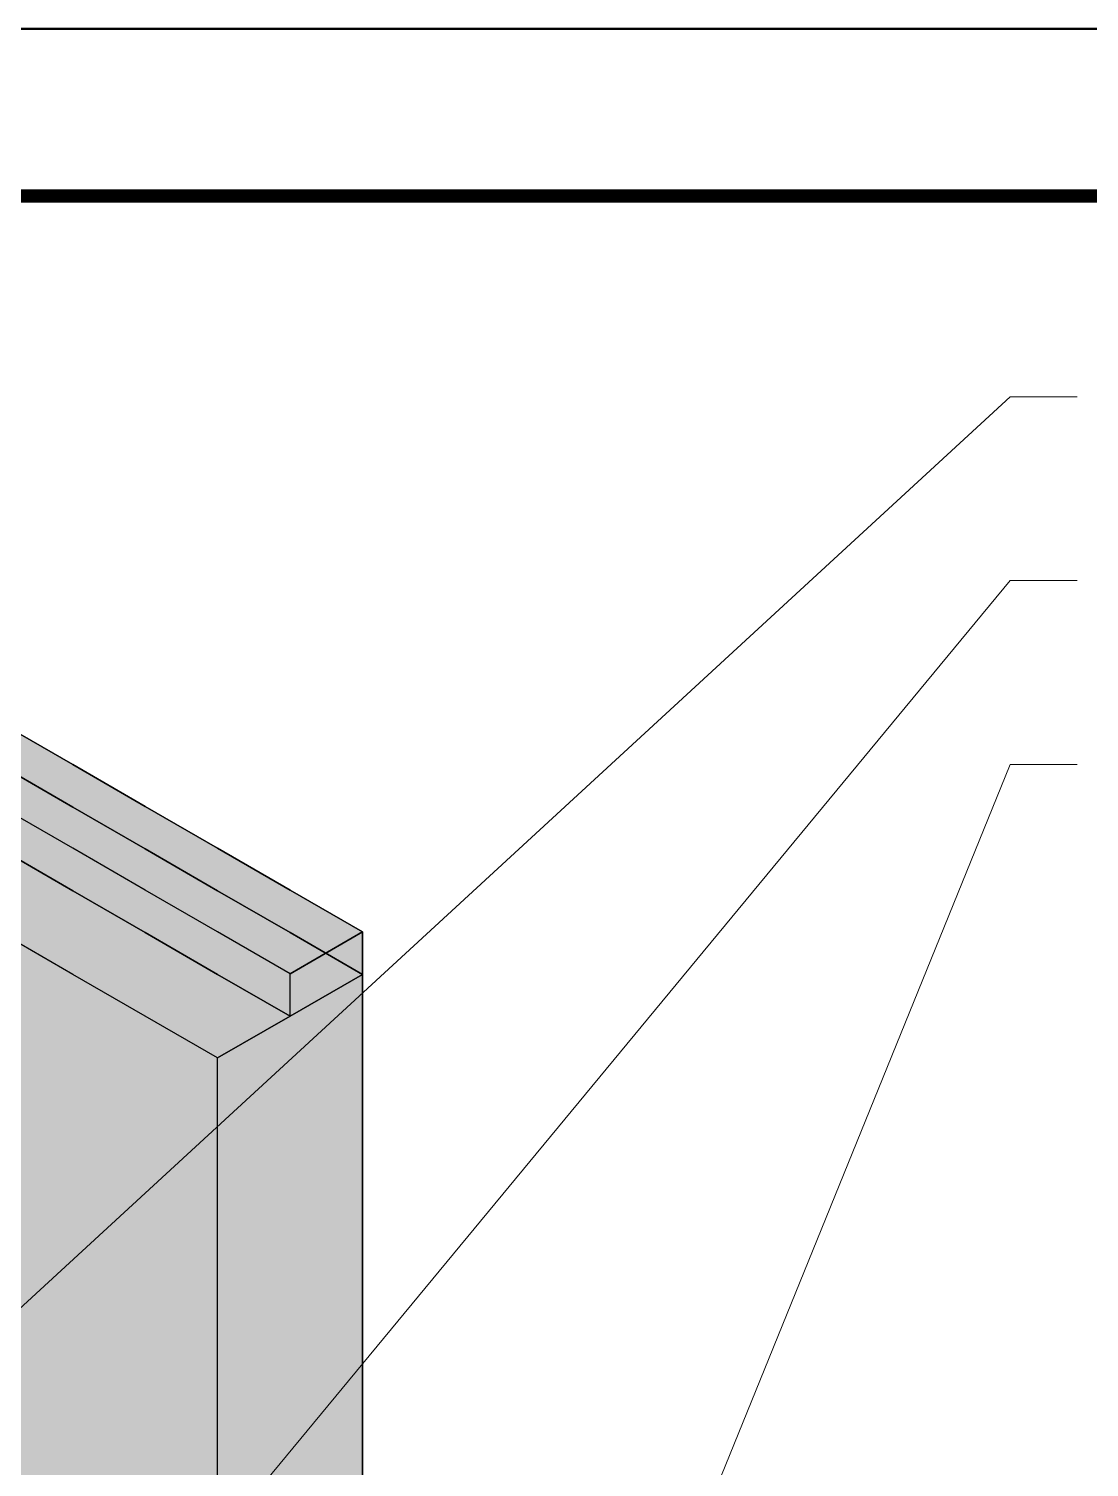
# Model space of a CAD drawing. Header units: metres. Extents: x 0 to 28.4, y 0 to 5.9.
# Drawn here: x 11.193 to 11.827, y 5.08 to 5.94 of the extents above; entities that cross this region are included whole.
import ezdxf

# ---------------------------------------------------------------- set-up
doc = ezdxf.new("R2010")
doc.units = ezdxf.units.M
doc.header["$LTSCALE"] = 0.25
doc.layers.add('ISO-ARISTAS', color=8, linetype='CONTINUOUS')
doc.layers.add('ISO-CONCRETO-SUP', color=254, linetype='CONTINUOUS', true_color=0xe8e8e8)
doc.layers.add('LLAMADAS', color=30, linetype='CONTINUOUS', lineweight=18)
doc.layers.add('MARCO', color=7, linetype='CONTINUOUS', lineweight=50)

msp = doc.modelspace()

# ---------------------------------------------------------------- linework, layer by layer
at = {"layer": 'ISO-ARISTAS', "color": 250}
for p, q in [((11.21962, 5.5), (11.17631, 5.525)), ((11.17631, 5.525), (11.21962, 5.5)), ((11.21962, 5.4746), (11.17631, 5.4996)), ((11.17631, 5.4996), (11.21962, 5.4746)), ((11.17631, 5.4996), (11.21962, 5.4746)), ((11.17631, 5.4996), (11.21962, 5.4746)), ((11.26292, 5.475), (11.21962, 5.5)), ((11.21962, 5.5), (11.26292, 5.475)), ((11.21962, 5.45), (11.17631, 5.475)), ((11.21962, 5.45), (11.17631, 5.475)), ((11.26292, 5.4496), (11.21962, 5.4746)), ((11.21962, 5.4746), (11.26292, 5.4496)), ((11.21962, 5.4746), (11.26292, 5.4496)), ((11.21962, 5.4746), (11.26292, 5.4496)), ((11.30622, 5.45), (11.26292, 5.475)), ((11.26292, 5.475), (11.30622, 5.45)), ((11.21962, 5.4246), (11.17631, 5.4496)), ((11.17631, 5.4496), (11.21962, 5.4246)), ((11.26292, 5.425), (11.21962, 5.45)), ((11.26292, 5.425), (11.21962, 5.45)), ((11.30622, 5.4246), (11.26292, 5.4496)), ((11.26292, 5.4496), (11.30622, 5.4246)), ((11.26292, 5.4496), (11.30622, 5.4246)), ((11.26292, 5.4496), (11.30622, 5.4246)), ((11.34952, 5.425), (11.30622, 5.45)), ((11.30622, 5.45), (11.34952, 5.425)), ((11.26292, 5.3996), (11.21962, 5.4246)), ((11.21962, 5.4246), (11.26292, 5.3996)), ((11.30622, 5.4), (11.26292, 5.425)), ((11.30622, 5.4), (11.26292, 5.425)), ((11.34952, 5.3996), (11.30622, 5.4246)), ((11.30622, 5.4246), (11.34952, 5.3996)), ((11.30622, 5.4246), (11.34952, 5.3996)), ((11.30622, 5.4246), (11.34952, 5.3996)), ((11.39282, 5.4), (11.34952, 5.425)), ((11.34952, 5.425), (11.39282, 5.4)), ((11.21962, 5.3746), (11.17631, 5.3996)), ((11.21962, 5.3746), (11.17631, 5.3996)), ((11.30622, 5.3746), (11.26292, 5.3996)), ((11.26292, 5.3996), (11.30622, 5.3746)), ((11.34952, 5.375), (11.30622, 5.4)), ((11.34952, 5.375), (11.30622, 5.4)), ((11.39282, 5.4), (11.34952, 5.375)), ((11.34952, 5.375), (11.39282, 5.4)), ((11.39282, 5.3746), (11.34952, 5.3996)), ((11.34952, 5.3996), (11.39282, 5.3746)), ((11.34952, 5.3996), (11.39282, 5.3746)), ((11.34952, 5.3996), (11.39282, 5.3746)), ((11.39282, 5.3746), (11.39282, 5.4)), ((11.39282, 5.4), (11.39282, 5.3746)), ((11.26292, 5.3496), (11.21962, 5.3746)), ((11.26292, 5.3496), (11.21962, 5.3746)), ((11.34952, 5.3496), (11.30622, 5.3746)), ((11.30622, 5.3746), (11.34952, 5.3496)), ((11.34952, 5.3496), (11.34952, 5.375)), ((11.34952, 5.3496), (11.34952, 5.375)), ((11.39282, 5.3746), (11.34952, 5.3496)), ((11.39282, 5.3746), (11.34952, 5.3496)), ((11.34952, 5.3496), (11.39282, 5.3746)), ((11.39282, 5.3746), (11.34952, 5.3496)), ((11.39282, 5.32714), (11.39282, 5.3746)), ((11.39282, 5.3746), (11.39282, 5.32714)), ((11.30622, 5.3246), (11.26292, 5.3496)), ((11.30622, 5.3246), (11.26292, 5.3496)), ((11.34952, 5.3496), (11.30622, 5.3246)), ((11.30622, 5.3246), (11.34952, 5.3496)), ((11.30622, 5.27714), (11.30622, 5.3246)), ((11.30622, 5.27714), (11.30622, 5.3246)), ((11.39282, 5.27968), (11.39282, 5.32714)), ((11.39282, 5.32714), (11.39282, 5.27968)), ((11.30622, 5.22968), (11.30622, 5.27714)), ((11.30622, 5.22968), (11.30622, 5.27714)), ((11.39282, 5.23222), (11.39282, 5.27968)), ((11.39282, 5.27968), (11.39282, 5.23222)), ((11.30622, 5.18222), (11.30622, 5.22968)), ((11.30622, 5.18222), (11.30622, 5.22968)), ((11.39282, 5.18476), (11.39282, 5.23222)), ((11.39282, 5.23222), (11.39282, 5.18476)), ((11.30622, 5.13476), (11.30622, 5.18222)), ((11.30622, 5.13476), (11.30622, 5.18222)), ((11.39282, 5.1373), (11.39282, 5.18476)), ((11.39282, 5.18476), (11.39282, 5.1373)), ((11.39282, 5.08984), (11.39282, 5.1373)), ((11.39282, 5.1373), (11.39282, 5.08984)), ((11.30622, 5.0873), (11.30622, 5.13476)), ((11.30622, 5.0873), (11.30622, 5.13476)), ((11.30622, 5.03984), (11.30622, 5.0873)), ((11.30622, 5.03984), (11.30622, 5.0873)), ((11.39282, 5.04238), (11.39282, 5.08984)), ((11.39282, 5.08984), (11.39282, 5.04238))]:
    msp.add_line(p, q, dxfattribs=at)
at = {"layer": 'ISO-CONCRETO-SUP', "true_color": 0xb8b8b3}
for points in [[(11.17631, 5.525), (11.21962, 5.5), (11.13301, 5.5), (11.17631, 5.475)], [(11.17631, 5.4996), (11.21962, 5.4746), (11.13301, 5.4746), (11.17631, 5.4496)], [(11.17631, 5.4996), (11.21962, 5.4746), (11.13301, 5.4746), (11.17631, 5.4496)], [(11.21962, 5.5), (11.26292, 5.475), (11.17631, 5.475), (11.21962, 5.45)], [(11.21962, 5.4746), (11.26292, 5.4496), (11.17631, 5.4496), (11.21962, 5.4246)], [(11.21962, 5.4746), (11.26292, 5.4496), (11.17631, 5.4496), (11.21962, 5.4246)], [(11.26292, 5.475), (11.30622, 5.45), (11.21962, 5.45), (11.26292, 5.425)], [(11.17631, 5.4496), (11.21962, 5.4246), (11.13301, 5.4246), (11.17631, 5.3996)], [(11.26292, 5.4496), (11.30622, 5.4246), (11.21962, 5.4246), (11.26292, 5.3996)], [(11.26292, 5.4496), (11.30622, 5.4246), (11.21962, 5.4246), (11.26292, 5.3996)], [(11.30622, 5.45), (11.34952, 5.425), (11.26292, 5.425), (11.30622, 5.4)], [(11.21962, 5.4246), (11.26292, 5.3996), (11.17631, 5.3996), (11.21962, 5.3746)], [(11.30622, 5.4246), (11.34952, 5.3996), (11.26292, 5.3996), (11.30622, 5.3746)], [(11.30622, 5.4246), (11.34952, 5.3996), (11.26292, 5.3996), (11.30622, 5.3746)], [(11.34952, 5.425), (11.39282, 5.4), (11.30622, 5.4), (11.34952, 5.375)], [(11.26292, 5.3996), (11.30622, 5.3746), (11.21962, 5.3746), (11.26292, 5.3496)], [(11.34952, 5.3996), (11.39282, 5.3746), (11.30622, 5.3746), (11.34952, 5.3496)], [(11.34952, 5.3996), (11.39282, 5.3746), (11.30622, 5.3746), (11.34952, 5.3496)], [(11.30622, 5.3746), (11.34952, 5.3496), (11.26292, 5.3496), (11.30622, 5.3246)]]:
    msp.add_solid(points, dxfattribs=at)
at = {"layer": 'ISO-CONCRETO-SUP', "true_color": 0xa6a6a2}
for points in [[(11.17631, 5.4996), (11.21962, 5.4746), (11.17631, 5.525), (11.21962, 5.5)], [(11.17631, 5.45214), (11.21962, 5.42714), (11.17631, 5.4996), (11.21962, 5.4746)], [(11.21962, 5.4746), (11.26292, 5.4496), (11.21962, 5.5), (11.26292, 5.475)], [(11.17631, 5.4496), (11.21962, 5.4246), (11.17631, 5.475), (11.21962, 5.45)], [(11.21962, 5.42714), (11.26292, 5.40214), (11.21962, 5.4746), (11.26292, 5.4496)], [(11.26292, 5.4496), (11.30622, 5.4246), (11.26292, 5.475), (11.30622, 5.45)], [(11.17631, 5.40468), (11.21962, 5.37968), (11.17631, 5.45214), (11.21962, 5.42714)], [(11.21962, 5.4246), (11.26292, 5.3996), (11.21962, 5.45), (11.26292, 5.425)], [(11.26292, 5.40214), (11.30622, 5.37714), (11.26292, 5.4496), (11.30622, 5.4246)], [(11.30622, 5.4246), (11.34952, 5.3996), (11.30622, 5.45), (11.34952, 5.425)], [(11.21962, 5.37968), (11.26292, 5.35468), (11.21962, 5.42714), (11.26292, 5.40214)], [(11.26292, 5.3996), (11.30622, 5.3746), (11.26292, 5.425), (11.30622, 5.4)], [(11.30622, 5.37714), (11.34952, 5.35214), (11.30622, 5.4246), (11.34952, 5.3996)], [(11.34952, 5.3996), (11.39282, 5.3746), (11.34952, 5.425), (11.39282, 5.4)], [(11.17631, 5.35722), (11.21962, 5.33222), (11.17631, 5.40468), (11.21962, 5.37968)], [(11.26292, 5.35468), (11.30622, 5.32968), (11.26292, 5.40214), (11.30622, 5.37714)], [(11.17631, 5.35214), (11.21962, 5.32714), (11.17631, 5.3996), (11.21962, 5.3746)], [(11.30622, 5.3746), (11.34952, 5.3496), (11.30622, 5.4), (11.34952, 5.375)], [(11.34952, 5.35214), (11.39282, 5.32714), (11.34952, 5.3996), (11.39282, 5.3746)], [(11.21962, 5.33222), (11.26292, 5.30722), (11.21962, 5.37968), (11.26292, 5.35468)], [(11.30622, 5.32968), (11.34952, 5.30468), (11.30622, 5.37714), (11.34952, 5.35214)], [(11.21962, 5.32714), (11.26292, 5.30214), (11.21962, 5.3746), (11.26292, 5.3496)], [(11.17631, 5.30976), (11.21962, 5.28476), (11.17631, 5.35722), (11.21962, 5.33222)], [(11.17631, 5.30468), (11.21962, 5.27968), (11.17631, 5.35214), (11.21962, 5.32714)], [(11.26292, 5.30722), (11.30622, 5.28222), (11.26292, 5.35468), (11.30622, 5.32968)], [(11.34952, 5.30468), (11.39282, 5.27968), (11.34952, 5.35214), (11.39282, 5.32714)], [(11.26292, 5.30214), (11.30622, 5.27714), (11.26292, 5.3496), (11.30622, 5.3246)], [(11.21962, 5.28476), (11.26292, 5.25976), (11.21962, 5.33222), (11.26292, 5.30722)], [(11.21962, 5.27968), (11.26292, 5.25468), (11.21962, 5.32714), (11.26292, 5.30214)], [(11.30622, 5.28222), (11.34952, 5.25722), (11.30622, 5.32968), (11.34952, 5.30468)], [(11.17631, 5.2623), (11.21962, 5.2373), (11.17631, 5.30976), (11.21962, 5.28476)], [(11.26292, 5.25976), (11.30622, 5.23476), (11.26292, 5.30722), (11.30622, 5.28222)], [(11.17631, 5.25722), (11.21962, 5.23222), (11.17631, 5.30468), (11.21962, 5.27968)], [(11.26292, 5.25468), (11.30622, 5.22968), (11.26292, 5.30214), (11.30622, 5.27714)], [(11.34952, 5.25722), (11.39282, 5.23222), (11.34952, 5.30468), (11.39282, 5.27968)], [(11.21962, 5.2373), (11.26292, 5.2123), (11.21962, 5.28476), (11.26292, 5.25976)], [(11.30622, 5.23476), (11.34952, 5.20976), (11.30622, 5.28222), (11.34952, 5.25722)], [(11.21962, 5.23222), (11.26292, 5.20722), (11.21962, 5.27968), (11.26292, 5.25468)], [(11.17631, 5.21484), (11.21962, 5.18984), (11.17631, 5.2623), (11.21962, 5.2373)], [(11.17631, 5.20976), (11.21962, 5.18476), (11.17631, 5.25722), (11.21962, 5.23222)], [(11.26292, 5.2123), (11.30622, 5.1873), (11.26292, 5.25976), (11.30622, 5.23476)], [(11.34952, 5.20976), (11.39282, 5.18476), (11.34952, 5.25722), (11.39282, 5.23222)], [(11.26292, 5.20722), (11.30622, 5.18222), (11.26292, 5.25468), (11.30622, 5.22968)], [(11.21962, 5.18984), (11.26292, 5.16484), (11.21962, 5.2373), (11.26292, 5.2123)], [(11.21962, 5.18476), (11.26292, 5.15976), (11.21962, 5.23222), (11.26292, 5.20722)], [(11.30622, 5.1873), (11.34952, 5.1623), (11.30622, 5.23476), (11.34952, 5.20976)], [(11.17631, 5.16738), (11.21962, 5.14238), (11.17631, 5.21484), (11.21962, 5.18984)], [(11.17631, 5.1623), (11.21962, 5.1373), (11.17631, 5.20976), (11.21962, 5.18476)], [(11.26292, 5.16484), (11.30622, 5.13984), (11.26292, 5.2123), (11.30622, 5.1873)], [(11.26292, 5.15976), (11.30622, 5.13476), (11.26292, 5.20722), (11.30622, 5.18222)], [(11.34952, 5.1623), (11.39282, 5.1373), (11.34952, 5.20976), (11.39282, 5.18476)], [(11.21962, 5.14238), (11.26292, 5.11738), (11.21962, 5.18984), (11.26292, 5.16484)], [(11.30622, 5.13984), (11.34952, 5.11484), (11.30622, 5.1873), (11.34952, 5.1623)], [(11.21962, 5.1373), (11.26292, 5.1123), (11.21962, 5.18476), (11.26292, 5.15976)], [(11.17631, 5.11992), (11.21962, 5.09492), (11.17631, 5.16738), (11.21962, 5.14238)], [(11.17631, 5.11484), (11.21962, 5.08984), (11.17631, 5.1623), (11.21962, 5.1373)], [(11.26292, 5.11738), (11.30622, 5.09238), (11.26292, 5.16484), (11.30622, 5.13984)], [(11.34952, 5.11484), (11.39282, 5.08984), (11.34952, 5.1623), (11.39282, 5.1373)], [(11.26292, 5.1123), (11.30622, 5.0873), (11.26292, 5.15976), (11.30622, 5.13476)], [(11.21962, 5.09492), (11.26292, 5.06992), (11.21962, 5.14238), (11.26292, 5.11738)], [(11.21962, 5.08984), (11.26292, 5.06484), (11.21962, 5.1373), (11.26292, 5.1123)], [(11.30622, 5.09238), (11.34952, 5.06738), (11.30622, 5.13984), (11.34952, 5.11484)], [(11.17631, 5.07246), (11.21962, 5.04746), (11.17631, 5.11992), (11.21962, 5.09492)], [(11.17631, 5.06738), (11.21962, 5.04238), (11.17631, 5.11484), (11.21962, 5.08984)], [(11.26292, 5.06992), (11.30622, 5.04492), (11.26292, 5.11738), (11.30622, 5.09238)], [(11.26292, 5.06484), (11.30622, 5.03984), (11.26292, 5.1123), (11.30622, 5.0873)], [(11.34952, 5.06738), (11.39282, 5.04238), (11.34952, 5.11484), (11.39282, 5.08984)], [(11.21962, 5.04746), (11.26292, 5.02246), (11.21962, 5.09492), (11.26292, 5.06992)], [(11.30622, 5.04492), (11.34952, 5.01992), (11.30622, 5.09238), (11.34952, 5.06738)], [(11.21962, 5.04238), (11.26292, 5.01738), (11.21962, 5.08984), (11.26292, 5.06484)]]:
    msp.add_solid(points, dxfattribs=at)
at = {"layer": 'ISO-CONCRETO-SUP', "true_color": 0x949491}
for points in [[(11.39282, 5.3746), (11.34952, 5.3496), (11.39282, 5.4), (11.34952, 5.375)], [(11.39282, 5.32714), (11.34952, 5.30214), (11.39282, 5.3746), (11.34952, 5.3496)], [(11.34952, 5.30214), (11.30622, 5.27714), (11.34952, 5.3496), (11.30622, 5.3246)], [(11.39282, 5.27968), (11.34952, 5.25468), (11.39282, 5.32714), (11.34952, 5.30214)], [(11.34952, 5.25468), (11.30622, 5.22968), (11.34952, 5.30214), (11.30622, 5.27714)], [(11.39282, 5.23222), (11.34952, 5.20722), (11.39282, 5.27968), (11.34952, 5.25468)], [(11.34952, 5.20722), (11.30622, 5.18222), (11.34952, 5.25468), (11.30622, 5.22968)], [(11.39282, 5.18476), (11.34952, 5.15976), (11.39282, 5.23222), (11.34952, 5.20722)], [(11.34952, 5.15976), (11.30622, 5.13476), (11.34952, 5.20722), (11.30622, 5.18222)], [(11.39282, 5.1373), (11.34952, 5.1123), (11.39282, 5.18476), (11.34952, 5.15976)], [(11.34952, 5.1123), (11.30622, 5.0873), (11.34952, 5.15976), (11.30622, 5.13476)], [(11.39282, 5.08984), (11.34952, 5.06484), (11.39282, 5.1373), (11.34952, 5.1123)], [(11.34952, 5.06484), (11.30622, 5.03984), (11.34952, 5.1123), (11.30622, 5.0873)], [(11.39282, 5.04238), (11.34952, 5.01738), (11.39282, 5.08984), (11.34952, 5.06484)]]:
    msp.add_solid(points, dxfattribs=at)
at = {"layer": 'LLAMADAS'}
for p, q in [((11.78, 5.72), (10.91651, 4.925)), ((11.82, 5.72), (11.78, 5.72)), ((11.78, 5.61), (11.08971, 4.775)), ((11.82, 5.61), (11.78, 5.61)), ((11.78, 5.5), (11.2456, 4.185)), ((11.82, 5.5), (11.78, 5.5))]:
    msp.add_line(p, q, dxfattribs=at)
at = {"layer": 'MARCO'}
msp.add_lwpolyline([(10, 0), (18.41, 0), (18.41, 5.94), (10, 5.94)], close=True, dxfattribs=at)
at = {"layer": 'MARCO', "const_width": 0.008}
msp.add_lwpolyline([(10.25, 0.1), (18.31, 0.1), (18.31, 5.84), (10.25, 5.84)], close=True, dxfattribs=at)

doc.saveas('drawing.dxf')
